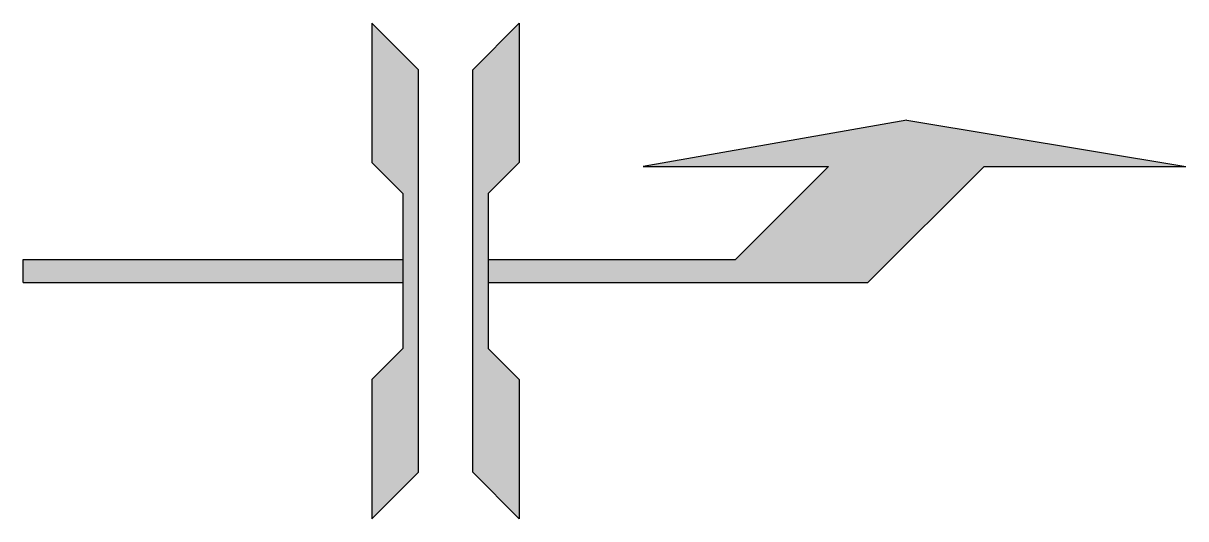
# Model space of a CAD drawing. Header units: metres. Extents: x 0 to 7.5, y -1.6 to 1.6.
import ezdxf

# ---------------------------------------------------------------- set-up
doc = ezdxf.new("R2010")
doc.units = ezdxf.units.M
doc.header["$LTSCALE"] = 0.2

msp = doc.modelspace()

# ---------------------------------------------------------------- hatches: boundary and pattern name
h = msp.add_hatch(color=256)
h.paths.add_polyline_path([(0, 0.075), (0, -0.075), (2.45, -0.075), (2.45, 0.075)])
h.paths.add_polyline_path([(5.45, -0.075), (6.2, 0.675), (7.5, 0.675), (5.7, 0.975), (4, 0.675), (5.1959, 0.675), (4.5959, 0.075), (3, 0.075), (3, -0.075)])
h.paths.add_polyline_path([(2.9, -1.3), (3.2, -1.6), (3.2, -0.7), (3, -0.5), (3, 0.5), (3.2, 0.7), (3.2, 1.6), (2.9, 1.3)])
h.paths.add_polyline_path([(2.55, 1.3), (2.25, 1.6), (2.25, 0.7), (2.45, 0.5), (2.45, -0.5), (2.25, -0.7), (2.25, -1.6), (2.55, -1.3)])

# ---------------------------------------------------------------- linework, layer by layer
at = {"linetype": 'Continuous'}
for p, q in [((5.7, 0.975), (4, 0.675)), ((5.7, 0.975), (7.5, 0.675)), ((6.2, 0.675), (5.45, -0.075)), ((6.2, 0.675), (7.5, 0.675)), ((4, 0.675), (5.1959, 0.675)), ((5.1959, 0.675), (4.5959, 0.075)), ((0, 0.075), (2.45, 0.075)), ((3, 0.075), (4.5959, 0.075)), ((0, -0.075), (0, 0.075)), ((0, -0.075), (2.45, -0.075)), ((3, -0.075), (5.45, -0.075))]:
    msp.add_line(p, q, dxfattribs=at)
at = {"linetype": 'Continuous', "flags": 128}
for points in [[(2.25, 1.6), (2.25, 0.7), (2.45, 0.5), (2.45, -0.5), (2.25, -0.7), (2.25, -1.6), (2.55, -1.3), (2.55, 1.3), (2.25, 1.6)], [(3.2, 1.6), (3.2, 0.7), (3, 0.5), (3, -0.5), (3.2, -0.7), (3.2, -1.6), (2.9, -1.3), (2.9, 1.3), (3.2, 1.6)]]:
    msp.add_lwpolyline(points, dxfattribs=at)

doc.saveas('drawing.dxf')
